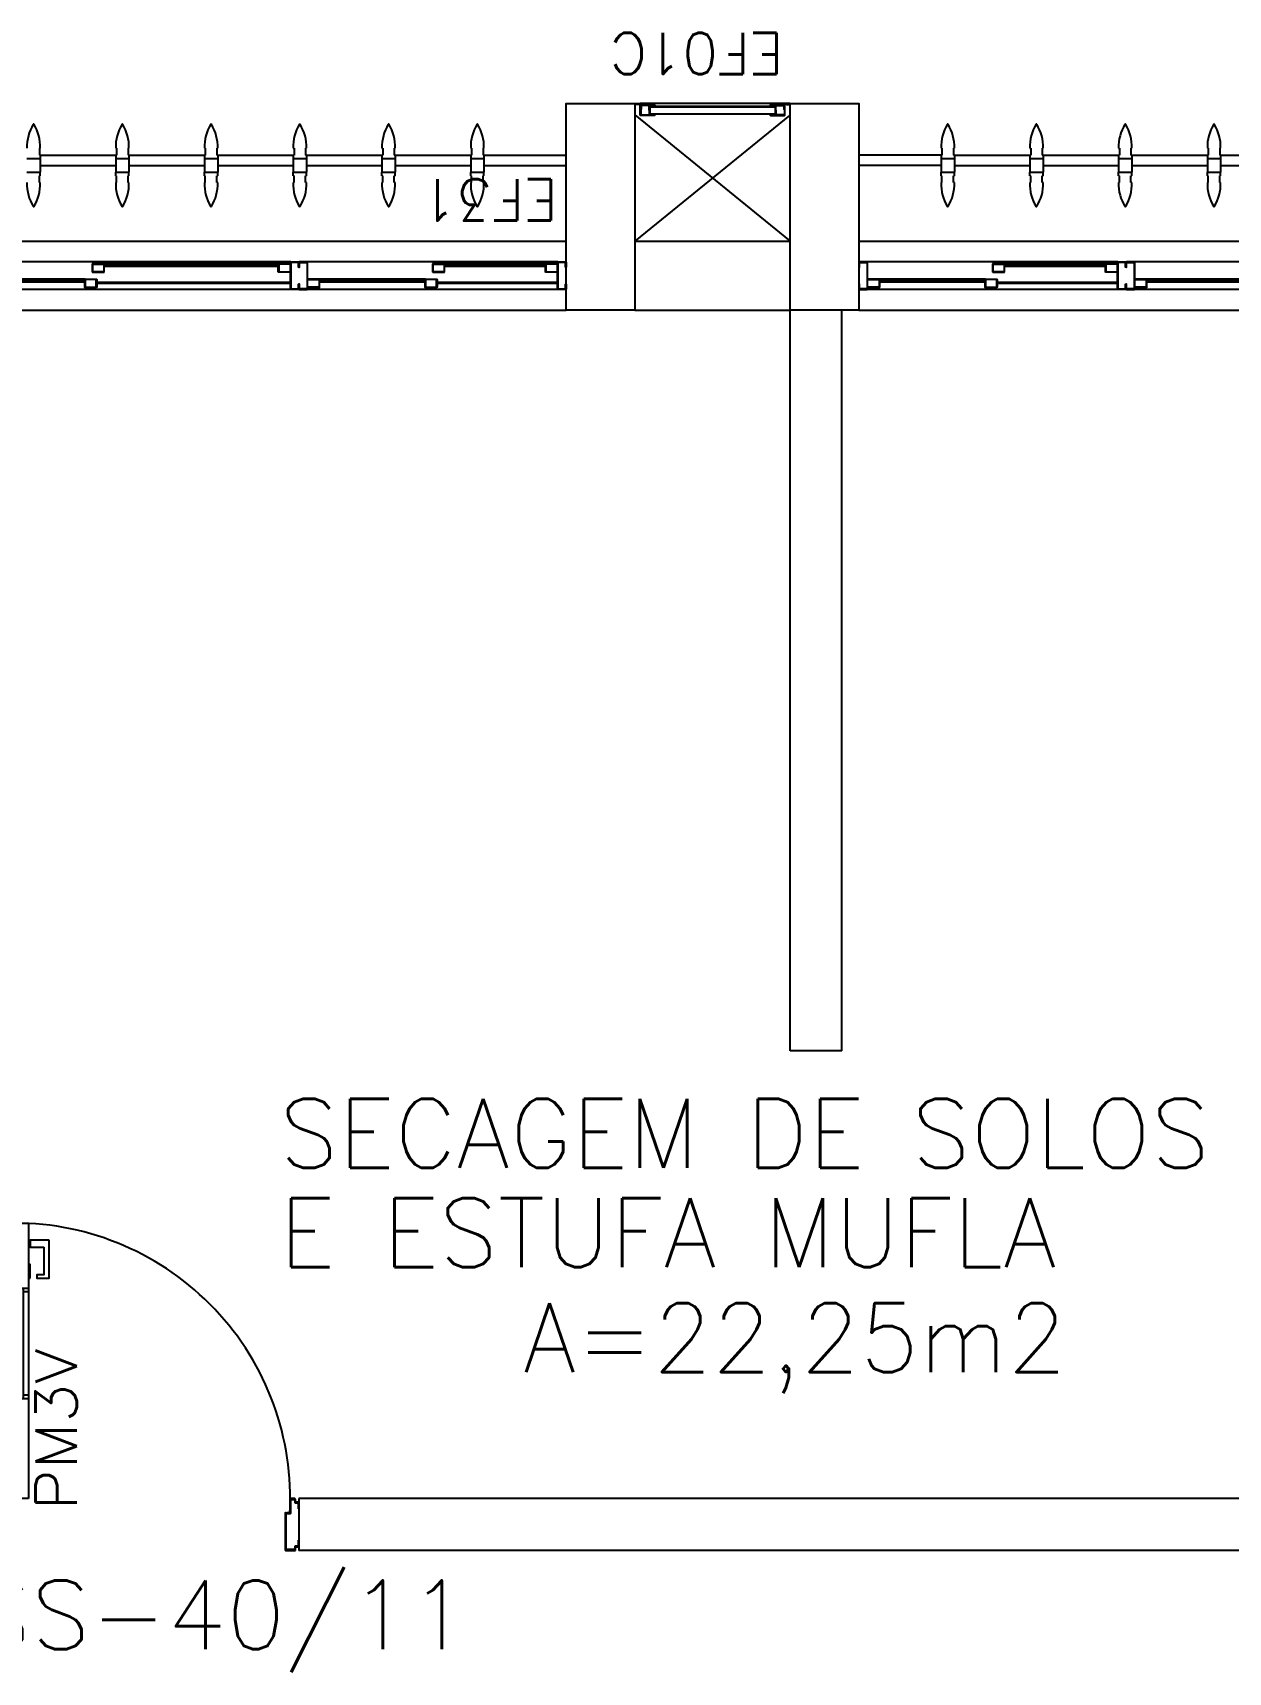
# Model space of a CAD drawing. Header units: millimetres. Extents: x 2046 to 2564, y 885 to 1120.
# Drawn here: x 2336.514 to 2339.982, y 933.749 to 938.507 of the extents above; entities that cross this region are included whole.
import ezdxf

# ---------------------------------------------------------------- set-up
doc = ezdxf.new("R2010")
doc.units = ezdxf.units.MM
doc.header["$LTSCALE"] = 10
for name, color, linetype in [('AR-ALV', 2, 'Continuous'), ('AR-BRISES', 2, 'Continuous'), ('AR-ESQ', 1, 'Continuous'), ('AR-ESTC', 3, 'Continuous'), ('AR-PEITORIL', 1, 'Continuous'), ('AR-PORTA', 1, 'Continuous'), ('AR-SHAFT', 1, 'Continuous'), ('BR-PAINEL', 1, 'Continuous'), ('BR-SUPORTE', 1, 'Continuous'), ('DT-ESQ-CHAPA DOBRADA-V', 2, 'Continuous'), ('DT-ESQ-PERFIL CADEIRA-C', 2, 'Continuous'), ('DT-ESQ-PERFIL CADEIRA-V', 1, 'Continuous'), ('DT-ESQ-PERFIL U-C', 2, 'Continuous'), ('DT-ESQ-PERFIL U-V', 1, 'Continuous'), ('DT-ESQ-VENEZIANA-C', 1, 'Continuous'), ('DT-ESQ-VENEZIANA-V', 1, 'Continuous'), ('DT-ESQ-VIDRO-C', 2, 'Continuous'), ('DT-TXTESQ', 2, 'Continuous'), ('DT-TXTMOD', 1, 'Continuous'), ('ENDEREÇO', 2, 'Continuous'), ('maçaneta', 1, 'Continuous'), ('mov', 1, 'Continuous'), ('PM-PERFIL U-C', 2, 'Continuous'), ('PM-TXT', 2, 'Continuous'), ('PM-VIDRO', 2, 'Continuous'), ('pm1', 2, 'Continuous'), ('pm2', 1, 'Continuous'), ('TEXTO', 2, 'Continuous'), ('Área', 2, 'Continuous')]:
    doc.layers.add(name, color=color, linetype=linetype)
doc.styles.add('S10', font='simplex.shx', dxfattribs={"height": 0.1})
doc.styles.add('S12', font='simplex.shx', dxfattribs={"width": 1.1, "height": 0.12})
doc.styles.add('UNB-100', font='simplex.shx', dxfattribs={"height": 0.2})
doc.styles.add('UNB1-100', font='simplex.shx', dxfattribs={"height": 0.2})

# ---------------------------------------------------------------- blocks, each defined once
blk = doc.blocks.new('EF40-P')
at = {"layer": 'DT-ESQ-CHAPA DOBRADA-V', "ltscale": 0.1}
for p, q in [((4.4, -0.077), (4.749, -0.077)), ((4.4, -0.08), (4.749, -0.08))]:
    blk.add_line(p, q, dxfattribs=at)
at = {"layer": 'DT-ESQ-PERFIL CADEIRA-C', "ltscale": 0.1}
for p, q in [((4.35, -0.0885), (4.3015, -0.0885)), ((4.751, -0.0885), (4.7975, -0.0885)), ((5.125, -0.0885), (5.0765, -0.0885)), ((4.4, -0.1335), (4.4485, -0.1335)), ((4.7605, -0.1335), (4.714, -0.1335))]:
    blk.add_line(p, q, dxfattribs=at)
for points in [[(4.3015, -0.09), (4.35, -0.09), (4.35, -0.0885), (4.315, -0.0885, 0.198912), (4.3161, -0.0881, 0.198913), (4.3165, -0.087), (4.3165, -0.067, -0.414214), (4.317, -0.0665), (4.35, -0.0665), (4.35, -0.065), (4.3165, -0.065, 0.414214), (4.315, -0.0665), (4.315, -0.0785), (4.315, -0.08), (4.315, -0.087), (4.3015, -0.087, 1)], [(4.7975, -0.087, -1), (4.7975, -0.09), (4.751, -0.09, -0.414214), (4.749, -0.088), (4.749, -0.067, -0.414214), (4.751, -0.065), (4.7825, -0.065, -0.414214), (4.784, -0.0665), (4.784, -0.087)], [(4.784, -0.0885, -0.198913), (4.7829, -0.0881, -0.198913), (4.7825, -0.087), (4.7825, -0.067, 0.414214), (4.782, -0.0665), (4.751, -0.0665, 0.414214), (4.7505, -0.067), (4.7505, -0.088, 0.414214), (4.751, -0.0885)], [(5.0765, -0.09), (5.125, -0.09), (5.125, -0.0885), (5.09, -0.0885, 0.198912), (5.0911, -0.0881, 0.198913), (5.0915, -0.087), (5.0915, -0.067, -0.414214), (5.092, -0.0665), (5.125, -0.0665), (5.125, -0.065), (5.0915, -0.065, 0.414214), (5.09, -0.0665), (5.09, -0.0785), (5.09, -0.08), (5.09, -0.087), (5.0765, -0.087, 1)], [(4.4485, -0.135), (4.4, -0.135), (4.4, -0.1335), (4.435, -0.1335, -0.198912), (4.4339, -0.1331, -0.198913), (4.4335, -0.132), (4.4335, -0.112, 0.414214), (4.433, -0.1115), (4.4, -0.1115), (4.4, -0.11), (4.4335, -0.11, -0.414214), (4.435, -0.1115), (4.435, -0.1235), (4.435, -0.125), (4.435, -0.132), (4.4485, -0.132, -1)], [(4.714, -0.132, 1), (4.714, -0.135), (4.7605, -0.135, 0.414214), (4.7625, -0.133), (4.7625, -0.112, 0.414214), (4.7605, -0.11), (4.729, -0.11, 0.414214), (4.7275, -0.1115), (4.7275, -0.132)], [(4.7275, -0.1335, 0.198913), (4.7286, -0.1331, 0.198913), (4.729, -0.132), (4.729, -0.112, -0.414214), (4.7295, -0.1115), (4.7605, -0.1115, -0.414214), (4.761, -0.112), (4.761, -0.133, -0.414214), (4.7605, -0.1335)]]:
    blk.add_lwpolyline(points, format="xyb", close=True, dxfattribs=at)
at = {"layer": 'DT-ESQ-PERFIL CADEIRA-V', "ltscale": 0.1}
for p, q in [((3.795, -0.09), (4.3015, -0.09)), ((4.7825, -0.09), (5.0765, -0.09)), ((4.4485, -0.135), (4.714, -0.135))]:
    blk.add_line(p, q, dxfattribs=at)
at = {"layer": 'DT-ESQ-PERFIL U-C', "ltscale": 0.1}
for points in [[(4.375, -0.0615, 0.414214), (4.3735, -0.06), (4.3515, -0.06, 0.414214), (4.35, -0.0615), (4.35, -0.1385, 0.414214), (4.3515, -0.14), (4.3735, -0.14, 0.414214), (4.375, -0.1385), (4.375, -0.125), (4.3735, -0.125), (4.3735, -0.138, -0.414214), (4.373, -0.1385), (4.352, -0.1385, -0.414214), (4.3515, -0.138), (4.3515, -0.062, -0.414214), (4.352, -0.0615), (4.373, -0.0615, -0.414214), (4.3735, -0.062), (4.3735, -0.075), (4.375, -0.075)], [(4.375, -0.0615, -0.414214), (4.3765, -0.06), (4.3985, -0.06, -0.414214), (4.4, -0.0615), (4.4, -0.1385, -0.414214), (4.3985, -0.14), (4.3765, -0.14, -0.414214), (4.375, -0.1385), (4.375, -0.125), (4.3765, -0.125), (4.3765, -0.138, 0.414214), (4.377, -0.1385), (4.398, -0.1385, 0.414214), (4.3985, -0.138), (4.3985, -0.062, 0.414214), (4.398, -0.0615), (4.377, -0.0615, 0.414214), (4.3765, -0.062), (4.3765, -0.075), (4.375, -0.075)], [(5.15, -0.0615, 0.414214), (5.1485, -0.06), (5.1265, -0.06, 0.414214), (5.125, -0.0615), (5.125, -0.1385, 0.414214), (5.1265, -0.14), (5.1485, -0.14, 0.414214), (5.15, -0.1385), (5.15, -0.125), (5.1485, -0.125), (5.1485, -0.138, -0.414214), (5.148, -0.1385), (5.127, -0.1385, -0.414214), (5.1265, -0.138), (5.1265, -0.062, -0.414214), (5.127, -0.0615), (5.148, -0.0615, -0.414214), (5.1485, -0.062), (5.1485, -0.075), (5.15, -0.075)]]:
    blk.add_lwpolyline(points, format="xyb", close=True, dxfattribs=at)
at = {"layer": 'DT-ESQ-PERFIL U-V', "ltscale": 0.1}
for p, q in [((3.1985, -0.06), (4.3515, -0.06)), ((4.3985, -0.06), (5.1265, -0.06)), ((3.1985, -0.14), (4.3515, -0.14)), ((4.3985, -0.14), (5.1265, -0.14))]:
    blk.add_line(p, q, dxfattribs=at)
at = {"layer": 'DT-ESQ-VIDRO-C', "ltscale": 0.1}
for points in [[(4.3125, -0.085), (4.3125, -0.082), (3.799, -0.082), (3.799, -0.085)], [(5.0875, -0.085), (5.0875, -0.082), (4.7865, -0.082), (4.7865, -0.085)], [(4.438, -0.13), (4.438, -0.127), (4.7245, -0.127), (4.7245, -0.13)]]:
    blk.add_lwpolyline(points, close=True, dxfattribs=at)
at = {"layer": 'DT-TXTMOD', "ltscale": 0.1, "style": 'S10', "flags": 3}
for tag, p in [('M01', (0.025, -0.28)), ('M02', (0.3253, -0.28)), ('M03', (0.627, -0.28)), ('M04', (0.9288, -0.28)), ('M05', (1.2306, -0.28)), ('M06', (1.5323, -0.28)), ('M07', (1.8341, -0.28)), ('M08', (2.1359, -0.28)), ('M09', (2.4376, -0.28)), ('M10', (2.7394, -0.28)), ('M11', (3.0412, -0.28)), ('M12', (3.3429, -0.28)), ('M13', (3.6447, -0.28)), ('M14', (3.9464, -0.28)), ('M15', (4.2482, -0.28)), ('M16', (4.55, -0.28)), ('M17', (4.8517, -0.28))]:
    blk.add_attdef(tag, p, '', height=0.1, dxfattribs=at)
blk = doc.blocks.new('EF31-P')
at = {"layer": 'DT-ESQ-CHAPA DOBRADA-V', "ltscale": 0.1}
for p, q in [((0.025, -0.077), (0.374, -0.077)), ((0.025, -0.08), (0.374, -0.08)), ((0.8, -0.077), (1.3615, -0.077)), ((0.8, -0.08), (1.3615, -0.08))]:
    blk.add_line(p, q, dxfattribs=at)
at = {"layer": 'DT-ESQ-PERFIL CADEIRA-C', "ltscale": 0.1}
for p, q in [((0.376, -0.0885), (0.4225, -0.0885)), ((0.75, -0.0885), (0.7015, -0.0885)), ((1.3635, -0.0885), (1.41, -0.0885)), ((0.025, -0.1335), (0.0735, -0.1335)), ((0.3855, -0.1335), (0.339, -0.1335)), ((0.8, -0.1335), (0.8485, -0.1335)), ((1.373, -0.1335), (1.3265, -0.1335))]:
    blk.add_line(p, q, dxfattribs=at)
for points in [[(0.4225, -0.087, -1), (0.4225, -0.09), (0.376, -0.09, -0.414214), (0.374, -0.088), (0.374, -0.067, -0.414214), (0.376, -0.065), (0.4075, -0.065, -0.414214), (0.409, -0.0665), (0.409, -0.087)], [(0.409, -0.0885, -0.198913), (0.4079, -0.0881, -0.198913), (0.4075, -0.087), (0.4075, -0.067, 0.414214), (0.407, -0.0665), (0.376, -0.0665, 0.414214), (0.3755, -0.067), (0.3755, -0.088, 0.414214), (0.376, -0.0885)], [(0.7015, -0.09), (0.75, -0.09), (0.75, -0.0885), (0.715, -0.0885, 0.198912), (0.7161, -0.0881, 0.198913), (0.7165, -0.087), (0.7165, -0.067, -0.414214), (0.717, -0.0665), (0.75, -0.0665), (0.75, -0.065), (0.7165, -0.065, 0.414214), (0.715, -0.0665), (0.715, -0.0785), (0.715, -0.08), (0.715, -0.087), (0.7015, -0.087, 1)], [(1.41, -0.087, -1), (1.41, -0.09), (1.3635, -0.09, -0.414214), (1.3615, -0.088), (1.3615, -0.067, -0.414214), (1.3635, -0.065), (1.395, -0.065, -0.414214), (1.3965, -0.0665), (1.3965, -0.087)], [(1.3965, -0.0885, -0.198913), (1.3954, -0.0881, -0.198913), (1.395, -0.087), (1.395, -0.067, 0.414214), (1.3945, -0.0665), (1.3635, -0.0665, 0.414214), (1.363, -0.067), (1.363, -0.088, 0.414214), (1.3635, -0.0885)], [(0.0735, -0.135), (0.025, -0.135), (0.025, -0.1335), (0.06, -0.1335, -0.198912), (0.0589, -0.1331, -0.198913), (0.0585, -0.132), (0.0585, -0.112, 0.414214), (0.058, -0.1115), (0.025, -0.1115), (0.025, -0.11), (0.0585, -0.11, -0.414214), (0.06, -0.1115), (0.06, -0.1235), (0.06, -0.125), (0.06, -0.132), (0.0735, -0.132, -1)], [(0.339, -0.132, 1), (0.339, -0.135), (0.3855, -0.135, 0.414214), (0.3875, -0.133), (0.3875, -0.112, 0.414214), (0.3855, -0.11), (0.354, -0.11, 0.414214), (0.3525, -0.1115), (0.3525, -0.132)], [(0.3525, -0.1335, 0.198913), (0.3536, -0.1331, 0.198913), (0.354, -0.132), (0.354, -0.112, -0.414214), (0.3545, -0.1115), (0.3855, -0.1115, -0.414214), (0.386, -0.112), (0.386, -0.133, -0.414214), (0.3855, -0.1335)], [(0.8485, -0.135), (0.8, -0.135), (0.8, -0.1335), (0.835, -0.1335, -0.198912), (0.8339, -0.1331, -0.198913), (0.8335, -0.132), (0.8335, -0.112, 0.414214), (0.833, -0.1115), (0.8, -0.1115), (0.8, -0.11), (0.8335, -0.11, -0.414214), (0.835, -0.1115), (0.835, -0.1235), (0.835, -0.125), (0.835, -0.132), (0.8485, -0.132, -1)], [(1.3265, -0.132, 1), (1.3265, -0.135), (1.373, -0.135, 0.414214), (1.375, -0.133), (1.375, -0.112, 0.414214), (1.373, -0.11), (1.3415, -0.11, 0.414214), (1.34, -0.1115), (1.34, -0.132)], [(1.34, -0.1335, 0.198913), (1.3411, -0.1331, 0.198913), (1.3415, -0.132), (1.3415, -0.112, -0.414214), (1.342, -0.1115), (1.373, -0.1115, -0.414214), (1.3735, -0.112), (1.3735, -0.133, -0.414214), (1.373, -0.1335)]]:
    blk.add_lwpolyline(points, format="xyb", close=True, dxfattribs=at)
at = {"layer": 'DT-ESQ-PERFIL CADEIRA-V', "ltscale": 0.1}
for p, q in [((0.4075, -0.09), (0.7015, -0.09)), ((1.395, -0.09), (1.9015, -0.09)), ((0.0735, -0.135), (0.339, -0.135)), ((0.8485, -0.135), (1.3265, -0.135))]:
    blk.add_line(p, q, dxfattribs=at)
at = {"layer": 'DT-ESQ-PERFIL U-C', "ltscale": 0.1}
for points in [[(0, -0.0615, -0.414214), (0.0015, -0.06), (0.0235, -0.06, -0.414214), (0.025, -0.0615), (0.025, -0.1385, -0.414214), (0.0235, -0.14), (0.0015, -0.14, -0.414214), (0, -0.1385), (0, -0.125), (0.0015, -0.125), (0.0015, -0.138, 0.414214), (0.002, -0.1385), (0.023, -0.1385, 0.414214), (0.0235, -0.138), (0.0235, -0.062, 0.414214), (0.023, -0.0615), (0.002, -0.0615, 0.414214), (0.0015, -0.062), (0.0015, -0.075), (0, -0.075)], [(0.775, -0.0615, 0.414214), (0.7735, -0.06), (0.7515, -0.06, 0.414214), (0.75, -0.0615), (0.75, -0.1385, 0.414214), (0.7515, -0.14), (0.7735, -0.14, 0.414214), (0.775, -0.1385), (0.775, -0.125), (0.7735, -0.125), (0.7735, -0.138, -0.414214), (0.773, -0.1385), (0.752, -0.1385, -0.414214), (0.7515, -0.138), (0.7515, -0.062, -0.414214), (0.752, -0.0615), (0.773, -0.0615, -0.414214), (0.7735, -0.062), (0.7735, -0.075), (0.775, -0.075)], [(0.775, -0.0615, -0.414214), (0.7765, -0.06), (0.7985, -0.06, -0.414214), (0.8, -0.0615), (0.8, -0.1385, -0.414214), (0.7985, -0.14), (0.7765, -0.14, -0.414214), (0.775, -0.1385), (0.775, -0.125), (0.7765, -0.125), (0.7765, -0.138, 0.414214), (0.777, -0.1385), (0.798, -0.1385, 0.414214), (0.7985, -0.138), (0.7985, -0.062, 0.414214), (0.798, -0.0615), (0.777, -0.0615, 0.414214), (0.7765, -0.062), (0.7765, -0.075), (0.775, -0.075)]]:
    blk.add_lwpolyline(points, format="xyb", close=True, dxfattribs=at)
at = {"layer": 'DT-ESQ-PERFIL U-V', "ltscale": 0.1}
for p, q in [((0.0235, -0.06), (0.7515, -0.06)), ((0.7985, -0.06), (1.9515, -0.06)), ((0.0235, -0.14), (0.7515, -0.14)), ((0.7985, -0.14), (1.9515, -0.14))]:
    blk.add_line(p, q, dxfattribs=at)
at = {"layer": 'DT-ESQ-VIDRO-C', "ltscale": 0.1}
for points in [[(0.7125, -0.085), (0.7125, -0.082), (0.4115, -0.082), (0.4115, -0.085)], [(1.9125, -0.085), (1.9125, -0.082), (1.399, -0.082), (1.399, -0.085)], [(0.063, -0.13), (0.063, -0.127), (0.3495, -0.127), (0.3495, -0.13)], [(0.838, -0.13), (0.838, -0.127), (1.337, -0.127), (1.337, -0.13)]]:
    blk.add_lwpolyline(points, close=True, dxfattribs=at)
at = {"layer": 'DT-TXTESQ', "ltscale": 0.1, "style": 'S12'}
blk.add_text('EF31', height=0.12, dxfattribs=at).set_placement((0.0235, -0.38))
at = {"layer": 'DT-TXTMOD', "ltscale": 0.1, "style": 'S10', "flags": 3}
for tag, p in [('M01', (0.025, -0.28)), ('M02', (0.3253, -0.28)), ('M03', (0.627, -0.28)), ('M04', (0.9288, -0.28)), ('M05', (1.2306, -0.28)), ('M06', (1.5323, -0.28)), ('M07', (1.8341, -0.28)), ('M08', (2.1359, -0.28)), ('M09', (2.4376, -0.28)), ('M10', (2.7394, -0.28)), ('M11', (3.0412, -0.28)), ('M12', (3.3429, -0.28)), ('M13', (3.6447, -0.28)), ('M14', (3.9464, -0.28)), ('M15', (4.2482, -0.28)), ('M16', (4.55, -0.28)), ('M17', (4.8517, -0.28))]:
    blk.add_attdef(tag, p, '', height=0.1, dxfattribs=at)
blk = doc.blocks.new('BR-MODULO8')
at = {"layer": 'BR-PAINEL'}
for p, q in [((-4.9117, 0.27), (-4.9092, 0.27)), ((-4.9117, 0.25), (-4.9117, 0.24)), ((-4.9117, 0.25), (-4.9092, 0.25)), ((-4.9117, 0.24), (-4.8733, 0.24)), ((-4.9117, 0.24), (-4.9117, 0.2)), ((-4.9092, 0.27), (-4.9092, 0.25)), ((-4.8758, 0.27), (-4.8758, 0.25)), ((-4.8733, 0.27), (-4.8758, 0.27)), ((-4.8733, 0.25), (-4.8758, 0.25)), ((-4.8733, 0.25), (-4.8733, 0.24)), ((-4.8733, 0.24), (-4.8733, 0.2)), ((-4.6542, 0.27), (-4.6517, 0.27)), ((-4.6542, 0.25), (-4.6542, 0.24)), ((-4.6542, 0.25), (-4.6517, 0.25)), ((-4.6542, 0.24), (-4.6158, 0.24)), ((-4.6542, 0.24), (-4.6542, 0.2)), ((-4.6517, 0.27), (-4.6517, 0.25)), ((-4.6183, 0.27), (-4.6183, 0.25)), ((-4.6158, 0.27), (-4.6183, 0.27)), ((-4.6158, 0.25), (-4.6183, 0.25)), ((-4.6158, 0.25), (-4.6158, 0.24)), ((-4.6158, 0.24), (-4.6158, 0.2)), ((-4.3967, 0.27), (-4.3942, 0.27)), ((-4.3967, 0.25), (-4.3967, 0.24)), ((-4.3967, 0.25), (-4.3942, 0.25)), ((-4.3967, 0.24), (-4.3583, 0.24)), ((-4.3967, 0.24), (-4.3967, 0.2)), ((-4.3942, 0.27), (-4.3942, 0.25)), ((-4.3608, 0.27), (-4.3608, 0.25)), ((-4.3583, 0.27), (-4.3608, 0.27)), ((-4.3583, 0.25), (-4.3608, 0.25)), ((-4.3583, 0.25), (-4.3583, 0.24)), ((-4.3583, 0.24), (-4.3583, 0.2)), ((-4.1392, 0.27), (-4.1367, 0.27)), ((-4.1392, 0.25), (-4.1392, 0.24)), ((-4.1392, 0.25), (-4.1367, 0.25)), ((-4.1392, 0.24), (-4.1008, 0.24)), ((-4.1392, 0.24), (-4.1392, 0.2)), ((-4.1367, 0.27), (-4.1367, 0.25)), ((-4.1033, 0.27), (-4.1033, 0.25)), ((-4.1008, 0.27), (-4.1033, 0.27)), ((-4.1008, 0.25), (-4.1033, 0.25)), ((-4.1008, 0.25), (-4.1008, 0.24)), ((-4.1008, 0.24), (-4.1008, 0.2)), ((-1.5642, 0.24), (-1.5258, 0.24)), ((-1.5283, 0.27), (-1.5283, 0.25)), ((-1.5258, 0.27), (-1.5283, 0.27)), ((-1.5258, 0.25), (-1.5283, 0.25)), ((-1.5258, 0.25), (-1.5258, 0.24)), ((-1.5258, 0.24), (-1.5258, 0.2)), ((-1.3067, 0.27), (-1.3042, 0.27)), ((-1.3067, 0.25), (-1.3067, 0.24)), ((-1.3067, 0.25), (-1.3042, 0.25)), ((-1.3067, 0.24), (-1.2683, 0.24)), ((-1.3067, 0.24), (-1.3067, 0.2)), ((-1.3042, 0.27), (-1.3042, 0.25)), ((-1.2708, 0.27), (-1.2708, 0.25)), ((-1.2683, 0.27), (-1.2708, 0.27)), ((-1.2683, 0.25), (-1.2708, 0.25)), ((-1.2683, 0.25), (-1.2683, 0.24)), ((-1.2683, 0.24), (-1.2683, 0.2)), ((-1.0492, 0.27), (-1.0467, 0.27)), ((-1.0492, 0.25), (-1.0492, 0.24)), ((-1.0492, 0.25), (-1.0467, 0.25)), ((-1.0492, 0.24), (-1.0108, 0.24)), ((-1.0492, 0.24), (-1.0492, 0.2)), ((-1.0467, 0.27), (-1.0467, 0.25)), ((-1.0133, 0.27), (-1.0133, 0.25)), ((-1.0108, 0.27), (-1.0133, 0.27)), ((-1.0108, 0.25), (-1.0133, 0.25)), ((-1.0108, 0.25), (-1.0108, 0.24)), ((-1.0108, 0.24), (-1.0108, 0.2)), ((-0.7917, 0.27), (-0.7892, 0.27)), ((-0.7917, 0.25), (-0.7917, 0.24)), ((-0.7917, 0.25), (-0.7892, 0.25)), ((-0.7917, 0.24), (-0.7533, 0.24)), ((-0.7917, 0.24), (-0.7917, 0.2)), ((-0.7892, 0.27), (-0.7892, 0.25)), ((-0.7558, 0.27), (-0.7558, 0.25)), ((-0.7533, 0.27), (-0.7558, 0.27)), ((-0.7533, 0.25), (-0.7558, 0.25)), ((-0.7533, 0.25), (-0.7533, 0.24)), ((-0.7533, 0.24), (-0.7533, 0.2)), ((-0.5342, 0.27), (-0.5317, 0.27)), ((-0.5342, 0.25), (-0.5317, 0.25)), ((-0.5342, 0.25), (-0.5342, 0.24)), ((-0.5342, 0.24), (-0.5342, 0.2)), ((-0.5342, 0.24), (-0.4958, 0.24)), ((-0.5317, 0.27), (-0.5317, 0.25)), ((-0.4958, 0.27), (-0.4983, 0.27)), ((-0.4983, 0.27), (-0.4983, 0.25)), ((-0.4958, 0.25), (-0.4983, 0.25)), ((-0.4958, 0.25), (-0.4958, 0.24)), ((-0.4958, 0.24), (-0.4958, 0.2)), ((-0.2767, 0.27), (-0.2742, 0.27)), ((-0.2767, 0.25), (-0.2767, 0.24)), ((-0.2767, 0.25), (-0.2742, 0.25)), ((-0.2767, 0.24), (-0.2383, 0.24)), ((-0.2767, 0.24), (-0.2767, 0.2)), ((-0.2742, 0.27), (-0.2742, 0.25)), ((-0.2408, 0.27), (-0.2408, 0.25)), ((-0.2383, 0.27), (-0.2408, 0.27)), ((-0.2383, 0.25), (-0.2408, 0.25)), ((-0.2383, 0.25), (-0.2383, 0.24)), ((-0.2383, 0.24), (-0.2383, 0.2)), ((-4.9117, 0.2), (-4.8733, 0.2)), ((-4.9117, 0.19), (-4.9117, 0.2)), ((-4.8733, 0.19), (-4.8733, 0.2)), ((-4.6542, 0.2), (-4.6158, 0.2)), ((-4.6542, 0.19), (-4.6542, 0.2)), ((-4.6158, 0.19), (-4.6158, 0.2)), ((-4.3967, 0.2), (-4.3583, 0.2)), ((-4.3967, 0.19), (-4.3967, 0.2)), ((-4.3583, 0.19), (-4.3583, 0.2)), ((-4.1392, 0.2), (-4.1008, 0.2)), ((-4.1392, 0.19), (-4.1392, 0.2)), ((-4.1008, 0.19), (-4.1008, 0.2)), ((-1.5642, 0.2), (-1.5258, 0.2)), ((-1.5258, 0.19), (-1.5258, 0.2)), ((-1.3067, 0.2), (-1.2683, 0.2)), ((-1.3067, 0.19), (-1.3067, 0.2)), ((-1.2683, 0.19), (-1.2683, 0.2)), ((-1.0492, 0.2), (-1.0108, 0.2)), ((-1.0492, 0.19), (-1.0492, 0.2)), ((-1.0108, 0.19), (-1.0108, 0.2)), ((-0.7917, 0.2), (-0.7533, 0.2)), ((-0.7917, 0.19), (-0.7917, 0.2)), ((-0.7533, 0.19), (-0.7533, 0.2)), ((-0.5342, 0.19), (-0.5342, 0.2)), ((-0.5342, 0.2), (-0.4958, 0.2)), ((-0.4958, 0.19), (-0.4958, 0.2)), ((-0.2767, 0.2), (-0.2383, 0.2)), ((-0.2767, 0.19), (-0.2767, 0.2)), ((-0.2383, 0.19), (-0.2383, 0.2)), ((-4.9117, 0.19), (-4.9092, 0.19)), ((-4.9117, 0.17), (-4.9092, 0.17)), ((-4.9092, 0.17), (-4.9092, 0.19)), ((-4.8733, 0.19), (-4.8758, 0.19)), ((-4.8758, 0.17), (-4.8758, 0.19)), ((-4.8733, 0.17), (-4.8758, 0.17)), ((-4.6542, 0.19), (-4.6517, 0.19)), ((-4.6542, 0.17), (-4.6517, 0.17)), ((-4.6517, 0.17), (-4.6517, 0.19)), ((-4.6158, 0.19), (-4.6183, 0.19)), ((-4.6183, 0.17), (-4.6183, 0.19)), ((-4.6158, 0.17), (-4.6183, 0.17)), ((-4.3967, 0.19), (-4.3942, 0.19)), ((-4.3967, 0.17), (-4.3942, 0.17)), ((-4.3942, 0.17), (-4.3942, 0.19)), ((-4.3583, 0.19), (-4.3608, 0.19)), ((-4.3608, 0.17), (-4.3608, 0.19)), ((-4.3583, 0.17), (-4.3608, 0.17)), ((-4.1392, 0.19), (-4.1367, 0.19)), ((-4.1392, 0.17), (-4.1367, 0.17)), ((-4.1367, 0.17), (-4.1367, 0.19)), ((-4.1008, 0.19), (-4.1033, 0.19)), ((-4.1033, 0.17), (-4.1033, 0.19)), ((-4.1008, 0.17), (-4.1033, 0.17)), ((-1.5258, 0.19), (-1.5283, 0.19)), ((-1.5283, 0.17), (-1.5283, 0.19)), ((-1.5258, 0.17), (-1.5283, 0.17)), ((-1.3067, 0.19), (-1.3042, 0.19)), ((-1.3067, 0.17), (-1.3042, 0.17)), ((-1.3042, 0.17), (-1.3042, 0.19)), ((-1.2683, 0.19), (-1.2708, 0.19)), ((-1.2708, 0.17), (-1.2708, 0.19)), ((-1.2683, 0.17), (-1.2708, 0.17)), ((-1.0492, 0.19), (-1.0467, 0.19)), ((-1.0492, 0.17), (-1.0467, 0.17)), ((-1.0467, 0.17), (-1.0467, 0.19)), ((-1.0108, 0.19), (-1.0133, 0.19)), ((-1.0133, 0.17), (-1.0133, 0.19)), ((-1.0108, 0.17), (-1.0133, 0.17)), ((-0.7917, 0.19), (-0.7892, 0.19)), ((-0.7917, 0.17), (-0.7892, 0.17)), ((-0.7892, 0.17), (-0.7892, 0.19)), ((-0.7533, 0.19), (-0.7558, 0.19)), ((-0.7558, 0.17), (-0.7558, 0.19)), ((-0.7533, 0.17), (-0.7558, 0.17)), ((-0.5342, 0.19), (-0.5317, 0.19)), ((-0.5342, 0.17), (-0.5317, 0.17)), ((-0.5317, 0.17), (-0.5317, 0.19)), ((-0.4983, 0.17), (-0.4983, 0.19)), ((-0.4958, 0.19), (-0.4983, 0.19)), ((-0.4958, 0.17), (-0.4983, 0.17)), ((-0.2767, 0.19), (-0.2742, 0.19)), ((-0.2767, 0.17), (-0.2742, 0.17)), ((-0.2742, 0.17), (-0.2742, 0.19)), ((-0.2383, 0.19), (-0.2408, 0.19)), ((-0.2408, 0.17), (-0.2408, 0.19)), ((-0.2383, 0.17), (-0.2408, 0.17))]:
    blk.add_line(p, q, dxfattribs=at)
for centre, radius, start, end in [((-4.7867, 0.2739), 0.1251, 148.4721, 181.772), ((-4.8925, 0.3387), 0.001, 37.1012, 142.8988), ((-4.9983, 0.2739), 0.1251, 358.228, 31.5279), ((-4.5292, 0.2739), 0.1251, 148.4721, 181.772), ((-4.635, 0.3387), 0.001, 37.1012, 142.8988), ((-4.7408, 0.2739), 0.1251, 358.228, 31.5279), ((-4.2717, 0.2739), 0.1251, 148.4721, 181.772), ((-4.3775, 0.3387), 0.001, 37.1012, 142.8988), ((-4.4833, 0.2739), 0.1251, 358.228, 31.5279), ((-4.0142, 0.2739), 0.1251, 148.4721, 181.772), ((-4.12, 0.3387), 0.001, 37.1012, 142.8988), ((-4.2258, 0.2739), 0.1251, 358.228, 31.5279), ((-1.4392, 0.2739), 0.1251, 148.4721, 181.772), ((-1.545, 0.3387), 0.001, 37.1012, 142.8988), ((-1.6508, 0.2739), 0.1251, 358.228, 31.5279), ((-1.1817, 0.2739), 0.1251, 148.4721, 181.772), ((-1.2875, 0.3387), 0.001, 37.1012, 142.8988), ((-1.3933, 0.2739), 0.1251, 358.228, 31.5279), ((-0.9242, 0.2739), 0.1251, 148.4721, 181.772), ((-1.03, 0.3387), 0.001, 37.1012, 142.8988), ((-1.1358, 0.2739), 0.1251, 358.228, 31.5279), ((-0.6667, 0.2739), 0.1251, 148.4721, 181.772), ((-0.7725, 0.3387), 0.001, 37.1012, 142.8988), ((-0.8783, 0.2739), 0.1251, 358.228, 31.5279), ((-0.4092, 0.2739), 0.1251, 148.4721, 181.772), ((-0.515, 0.3387), 0.001, 37.1012, 142.8988), ((-0.6208, 0.2739), 0.1251, 358.228, 31.5279), ((-0.1517, 0.2739), 0.1251, 148.4721, 181.772), ((-0.2575, 0.3387), 0.001, 37.1012, 142.8988), ((-0.3633, 0.2739), 0.1251, 358.228, 31.5279), ((-4.7867, 0.1661), 0.1251, 178.228, 211.5279), ((-4.9983, 0.1661), 0.1251, 328.4721, 1.772), ((-4.5292, 0.1661), 0.1251, 178.228, 211.5279), ((-4.7408, 0.1661), 0.1251, 328.4721, 1.772), ((-4.2717, 0.1661), 0.1251, 178.228, 211.5279), ((-4.4833, 0.1661), 0.1251, 328.4721, 1.772), ((-4.0142, 0.1661), 0.1251, 178.228, 211.5279), ((-4.2258, 0.1661), 0.1251, 328.4721, 1.772), ((-1.4392, 0.1661), 0.1251, 178.228, 211.5279), ((-1.6508, 0.1661), 0.1251, 328.4721, 1.772), ((-1.1817, 0.1661), 0.1251, 178.228, 211.5279), ((-1.3933, 0.1661), 0.1251, 328.4721, 1.772), ((-0.9242, 0.1661), 0.1251, 178.228, 211.5279), ((-1.1358, 0.1661), 0.1251, 328.4721, 1.772), ((-0.6667, 0.1661), 0.1251, 178.228, 211.5279), ((-0.8783, 0.1661), 0.1251, 328.4721, 1.772), ((-0.4092, 0.1661), 0.1251, 178.228, 211.5279), ((-0.6208, 0.1661), 0.1251, 328.4721, 1.772), ((-0.1517, 0.1661), 0.1251, 178.228, 211.5279), ((-0.3633, 0.1661), 0.1251, 328.4721, 1.772), ((-4.8925, 0.1013), 0.001, 217.1012, 322.8988), ((-4.635, 0.1013), 0.001, 217.1012, 322.8988), ((-4.3775, 0.1013), 0.001, 217.1012, 322.8988), ((-4.12, 0.1013), 0.001, 217.1012, 322.8988), ((-1.545, 0.1013), 0.001, 217.1012, 322.8988), ((-1.2875, 0.1013), 0.001, 217.1012, 322.8988), ((-1.03, 0.1013), 0.001, 217.1012, 322.8988), ((-0.7725, 0.1013), 0.001, 217.1012, 322.8988), ((-0.515, 0.1013), 0.001, 217.1012, 322.8988), ((-0.2575, 0.1013), 0.001, 217.1012, 322.8988)]:
    blk.add_arc(centre, radius, start, end, dxfattribs=at)
at = {"layer": 'BR-SUPORTE'}
for p, q in [((-4.9117, 0.25), (-5.15, 0.25)), ((-4.8733, 0.25), (-4.6517, 0.25)), ((-4.6158, 0.25), (-4.3942, 0.25)), ((-4.3583, 0.25), (-4.1367, 0.25)), ((-4.1008, 0.25), (-3.8792, 0.25)), ((-1.5258, 0.25), (-1.3042, 0.25)), ((-1.2683, 0.25), (-1.0467, 0.25)), ((-1.0108, 0.25), (-0.7892, 0.25)), ((-0.7533, 0.25), (-0.5317, 0.25)), ((-0.4958, 0.25), (-0.2742, 0.25)), ((-0.2383, 0.25), (0, 0.25)), ((-4.9117, 0.22), (-5.15, 0.22)), ((-4.8733, 0.22), (-4.6542, 0.22)), ((-4.6158, 0.22), (-4.3967, 0.22)), ((-4.3583, 0.22), (-4.1392, 0.22)), ((-4.1008, 0.22), (-3.8817, 0.22)), ((-1.5258, 0.22), (-1.3067, 0.22)), ((-1.2683, 0.22), (-1.0492, 0.22)), ((-1.0108, 0.22), (-0.7917, 0.22)), ((-0.7533, 0.22), (-0.5342, 0.22)), ((-0.4958, 0.22), (-0.2767, 0.22)), ((-0.2383, 0.22), (0, 0.22))]:
    blk.add_line(p, q, dxfattribs=at)
blk = doc.blocks.new('PM3V')
at = {"layer": 'maçaneta'}
for points in [[(0.02, 0.9), (-0.035, 0.9), (-0.035, 0.79), (0, 0.79), (0, 0.8), (-0.02, 0.8), (-0.02, 0.8785, -0.414214), (-0.0185, 0.88), (0.02, 0.88)], [(0.125, 0.9), (0.07, 0.9), (0.07, 0.88), (0.1085, 0.88, -0.414214), (0.11, 0.8785), (0.11, 0.8), (0.09, 0.8), (0.09, 0.79), (0.125, 0.79)]]:
    blk.add_lwpolyline(points, format="xyb", close=True, dxfattribs=at)
for points in [[(0.02, 0.79), (0.02, 0.83), (0.025, 0.83), (0.025, 0.79)], [(0.07, 0.79), (0.07, 0.83), (0.065, 0.83), (0.065, 0.79)]]:
    blk.add_lwpolyline(points, close=True, dxfattribs=at)
at = {"layer": 'mov'}
blk.add_arc((0.025, 0.15), 0.8, 356.8472, 90, dxfattribs=at)
at = {"layer": 'PM-PERFIL U-C'}
for p, q in [((0.01, 0.14), (0.01, 0.1485)), ((0.0115, 0.15), (0.0235, 0.15)), ((0.012, 0.148), (0.012, 0.1395)), ((0.023, 0.148), (0.012, 0.148)), ((0.023, 0.1085), (0.023, 0.148)), ((0.025, 0.1485), (0.025, 0.109)), ((0.825, 0.1485), (0.825, 0.109)), ((0.8385, 0.15), (0.8265, 0.15)), ((0.827, 0.148), (0.838, 0.148)), ((0.827, 0.1085), (0.827, 0.148)), ((0.838, 0.148), (0.838, 0.1395)), ((0.84, 0.14), (0.84, 0.1485)), ((0, 0.12), (0, 0.1385)), ((0.002, 0.12), (0, 0.12)), ((0.0015, 0.14), (0.01, 0.14)), ((0.002, 0.138), (0.002, 0.12)), ((0.0105, 0.138), (0.002, 0.138)), ((0.038, 0.107), (0.0245, 0.107)), ((0.0385, 0.109), (0.025, 0.109)), ((0.038, 0.107), (0.038, 0.002)), ((0.04, 0.1075), (0.04, 0.0015)), ((0.81, 0.1075), (0.81, 0.0015)), ((0.8115, 0.109), (0.825, 0.109)), ((0.812, 0.107), (0.8255, 0.107)), ((0.812, 0.107), (0.812, 0.002)), ((0.8395, 0.138), (0.848, 0.138)), ((0.8485, 0.14), (0.84, 0.14)), ((0.848, 0.138), (0.848, 0.12)), ((0.848, 0.12), (0.85, 0.12)), ((0.85, 0.12), (0.85, 0.1385)), ((0, 0.03), (0.002, 0.03)), ((0, 0.0115), (0, 0.03)), ((0.01, 0.01), (0.0015, 0.01)), ((0.002, 0.03), (0.002, 0.012)), ((0.002, 0.012), (0.0105, 0.012)), ((0.01, 0.0015), (0.01, 0.01)), ((0.0385, 0), (0.0115, 0)), ((0.012, 0.0105), (0.012, 0.002)), ((0.012, 0.002), (0.038, 0.002)), ((0.8115, 0), (0.8385, 0)), ((0.838, 0.002), (0.812, 0.002)), ((0.838, 0.0105), (0.838, 0.002)), ((0.848, 0.012), (0.8395, 0.012)), ((0.84, 0.0015), (0.84, 0.01)), ((0.84, 0.01), (0.8485, 0.01)), ((0.85, 0.03), (0.848, 0.03)), ((0.848, 0.03), (0.848, 0.012)), ((0.85, 0.0115), (0.85, 0.03))]:
    blk.add_line(p, q, dxfattribs=at)
for centre, start, end in [((0.0115, 0.1485), 90, 180), ((0.0235, 0.1485), 360, 90), ((0.8265, 0.1485), 90, 180), ((0.8385, 0.1485), 0, 90), ((0.0015, 0.1385), 90, 180), ((0.0105, 0.1395), 270, 0), ((0.0245, 0.1085), 180, 270), ((0.0385, 0.1075), 0, 90), ((0.8115, 0.1075), 90, 180), ((0.8255, 0.1085), 270, 0), ((0.8395, 0.1395), 180, 270), ((0.8485, 0.1385), 0, 90), ((0.0015, 0.0115), 180, 270), ((0.0115, 0.0015), 180, 270), ((0.0105, 0.0105), 0, 90), ((0.0385, 0.0015), 269.9386, 0), ((0.8115, 0.0015), 180, 270.0614), ((0.8395, 0.0105), 90, 180), ((0.8385, 0.0015), 270, 0), ((0.8485, 0.0115), 270, 0)]:
    blk.add_arc(centre, 0.0015, start, end, dxfattribs=at)
at = {"layer": 'PM-VIDRO'}
for p, q in [((0.04, 0.45), (0.04, 0.75)), ((0.05, 0.75), (0.05, 0.45))]:
    blk.add_line(p, q, dxfattribs=at)
at = {"layer": 'pm1'}
for p, q in [((0.025, 0.95), (0.065, 0.95)), ((0.025, 0.75), (0.025, 0.95)), ((0.065, 0.95), (0.065, 0.76)), ((0.04, 0.75), (0.025, 0.75)), ((0.065, 0.76), (0.04, 0.76)), ((0.04, 0.75), (0.04, 0.76)), ((0.05, 0.76), (0.05, 0.75)), ((0.065, 0.75), (0.05, 0.75)), ((0.065, 0.76), (0.065, 0.75)), ((0.025, 0.15), (0.025, 0.45)), ((0.04, 0.45), (0.025, 0.45)), ((0.04, 0.44), (0.04, 0.45)), ((0.065, 0.44), (0.04, 0.44)), ((0.065, 0.45), (0.05, 0.45)), ((0.05, 0.45), (0.05, 0.44)), ((0.065, 0.45), (0.065, 0.44)), ((0.065, 0.44), (0.065, 0.15)), ((0.065, 0.15), (0.025, 0.15))]:
    blk.add_line(p, q, dxfattribs=at)
at = {"layer": 'pm2'}
for p, q in [((0.025, 0.45), (0.025, 0.75)), ((0.065, 0.75), (0.065, 0.45)), ((0.025, 0.15), (0.025, 0.109)), ((0.025, 0.109), (0.035, 0.109)), ((0.8252, 0.109), (0.8152, 0.109)), ((0.8152, 0), (0.8402, 0)), ((0.8402, 0.01), (0.8502, 0.01)), ((0.8402, 0), (0.8402, 0.01))]:
    blk.add_line(p, q, dxfattribs=at)
at = {"layer": 'PM-TXT', "style": 'S12', "width": 1.1}
blk.add_attdef('PM', (0.2053, 0.1161), '', height=0.12, rotation=90, dxfattribs=at)
blk = doc.blocks.new('EF01C-P')
at = {"layer": 'DT-ESQ-PERFIL CADEIRA-C', "ltscale": 0.1}
for points in [[(0.01, 0.0015), (0.01, 0.003), (0.0015, 0.003, 1), (0.0015, 0), (0.015, 0, 0.414214), (0.0165, 0.0015), (0.0165, 0.0335), (0.043, 0.0335)], [(0.043, 0.0065), (0.018, 0.0065), (0.018, 0.0165), (0.0165, 0.0165), (0.0165, 0.0065, 0.414214), (0.018, 0.005), (0.043, 0.005), (0.0565, 0.005, 1), (0.0565, 0.008), (0.043, 0.008), (0.043, 0.02), (0.043, 0.032), (0.0565, 0.032, 1), (0.0565, 0.035), (0.043, 0.035), (0.0165, 0.035, 0.414214), (0.015, 0.0335), (0.015, 0.0015), (0.0015, 0.0015)], [(0.0415, 0.02), (0.0415, 0.032, -0.414214), (0.043, 0.0335), (0.0565, 0.0335)], [(0.0415, 0.02), (0.0415, 0.008, 0.414214), (0.043, 0.0065), (0.0565, 0.0065)], [(0.407, 0.0065), (0.432, 0.0065), (0.432, 0.0165), (0.4335, 0.0165), (0.4335, 0.0065, -0.414214), (0.432, 0.005), (0.407, 0.005), (0.3935, 0.005, -1), (0.3935, 0.008), (0.407, 0.008), (0.407, 0.02), (0.407, 0.032), (0.3935, 0.032, -1), (0.3935, 0.035), (0.407, 0.035), (0.4335, 0.035, -0.414214), (0.435, 0.0335), (0.435, 0.0015), (0.4485, 0.0015)], [(0.4085, 0.02), (0.4085, 0.032, 0.414214), (0.407, 0.0335), (0.3935, 0.0335)], [(0.4085, 0.02), (0.4085, 0.008, -0.414214), (0.407, 0.0065), (0.3935, 0.0065)], [(0.44, 0.0015), (0.44, 0.003), (0.4485, 0.003, -1), (0.4485, 0), (0.435, 0, -0.414214), (0.4335, 0.0015), (0.4335, 0.0335), (0.407, 0.0335)]]:
    blk.add_lwpolyline(points, format="xyb", dxfattribs=at)
at = {"layer": 'DT-ESQ-PERFIL CADEIRA-V', "ltscale": 0.1}
blk.add_line((0.015, 0), (0.435, 0), dxfattribs=at)
at = {"layer": 'DT-ESQ-VENEZIANA-C', "ltscale": 0.1}
for p, q in [((0.043, 0.0105), (0.407, 0.0105)), ((0.043, 0.009), (0.407, 0.009))]:
    blk.add_line(p, q, dxfattribs=at)
at = {"layer": 'DT-ESQ-VENEZIANA-V', "ltscale": 0.1}
blk.add_line((0.043, 0.031), (0.407, 0.031), dxfattribs=at)
at = {"layer": 'DT-TXTESQ', "ltscale": 0.1, "style": 'S12'}
blk.add_text('EF01C', height=0.12, dxfattribs=at).set_placement((0.0192, -0.205))
at = {"layer": 'DT-TXTMOD', "ltscale": 0.1, "style": 'S10', "flags": 3}
blk.add_attdef('EF01C', (0.0208, -0.14), '', height=0.1, dxfattribs=at)

msp = doc.modelspace()

# ---------------------------------------------------------------- linework, layer by layer
at = {"layer": 'AR-ALV'}
for p, q in [((2338.2609, 937.9024), (2338.7109, 937.9024)), ((2338.2609, 937.7024), (2338.7109, 937.7024)), ((2338.7109, 935.5524), (2338.7109, 937.7024)), ((2338.8609, 935.5524), (2338.8609, 937.7024)), ((2338.8609, 935.5524), (2338.7109, 935.5524)), ((2342.0109, 934.2524), (2337.2859, 934.2524)), ((2337.2859, 934.2524), (2337.2859, 934.1024)), ((2343.7607, 934.1024), (2337.2859, 934.1024))]:
    msp.add_line(p, q, dxfattribs=at)
at = {"layer": 'AR-ESTC'}
for points in [[(2338.2609, 937.7024), (2338.0609, 937.7024), (2338.0609, 938.3024), (2338.2609, 938.3024)], [(2338.9109, 937.7024), (2338.7109, 937.7024), (2338.7109, 938.3024), (2338.9109, 938.3024)]]:
    msp.add_lwpolyline(points, close=True, dxfattribs=at)
at = {"layer": 'AR-PEITORIL'}
for p, q in [((2332.9109, 937.9024), (2338.0609, 937.9024)), ((2338.9109, 937.9024), (2344.0609, 937.9024)), ((2332.9109, 937.7024), (2338.0609, 937.7024)), ((2338.9109, 937.7024), (2344.0609, 937.7024))]:
    msp.add_line(p, q, dxfattribs=at)
at = {"layer": 'AR-SHAFT'}
for p, q in [((2338.2609, 938.2689), (2338.7109, 937.9024)), ((2338.7094, 938.2674), (2338.2609, 937.9024))]:
    msp.add_line(p, q, dxfattribs=at)

# ---------------------------------------------------------------- block references
at = {"layer": 'AR-BRISES'}
for p in [(2338.0609, 937.9024), (2344.0609, 937.9024)]:
    msp.add_blockref('BR-MODULO8', p, dxfattribs=at)
at = {"layer": 'AR-ESQ', "rotation": 180}
for name, p in [('EF01C-P', (2338.7109, 938.3024)), ('EF31-P', (2338.0609, 937.7024)), ('EF40-P', (2344.0609, 937.7024))]:
    msp.add_blockref(name, p, dxfattribs=at)
at = {"layer": 'AR-PORTA'}
msp.add_blockref('PM3V', (2336.4357, 934.1024), dxfattribs=at).add_auto_attribs({'PM': 'PM3V'})

# ---------------------------------------------------------------- texts
at = {"layer": 'ENDEREÇO', "style": 'UNB1-100'}
msp.add_text('BSS-40/11', height=0.2, dxfattribs=at).set_placement((2336.1575, 933.8153))
at = {"layer": 'TEXTO', "style": 'UNB-100'}
for s, p in [('SECAGEM DE SOLOS', (2337.2292, 935.2128)), ('E ESTUFA MUFLA', (2337.2292, 934.9243))]:
    msp.add_text(s, height=0.2, dxfattribs=at).set_placement(p)
at = {"layer": 'Área', "style": 'UNB-100'}
msp.add_text('A=22,25m2', height=0.2, dxfattribs=at).set_placement((2337.9362, 934.6198))

doc.saveas('drawing.dxf')
